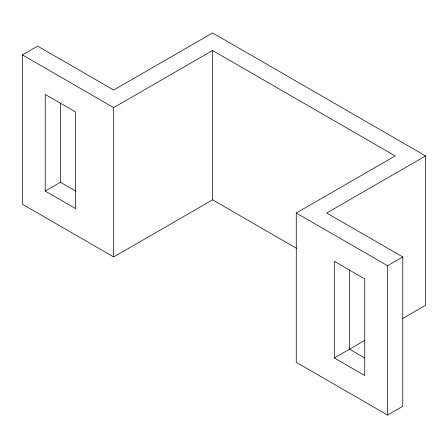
<?xml version="1.0" encoding="UTF-8"?>
<svg xmlns="http://www.w3.org/2000/svg" width="448" height="448" viewBox="0 0 448 448"><rect width="100%" height="100%" fill="white"/><g stroke="black" fill="none" stroke-linecap="round" stroke-linejoin="round"><path stroke-width="0.67" d="M296.626 248.36L212.587 199.842L113.691 256.945L22.4 204.238L22.4 54.902L37.615 46.116L113.691 90.037L212.587 32.939L425.6 155.921L425.6 305.256L402.685 318.489M22.4 54.902L113.691 107.604L212.587 50.506L395.17 155.921L296.274 213.018L296.274 362.354L387.565 415.061L402.78 406.274L402.78 256.939L326.704 213.018L425.6 155.921M45.22 191.061L75.65 208.628L75.65 112L45.22 94.433L45.22 191.061L60.435 182.274L75.953 191.234M296.274 213.018L387.565 265.726L402.78 256.939M334.309 357.963L364.739 375.53L364.739 278.902L334.309 261.335L334.309 357.963L364.694 340.418M365.036 358.137L349.524 349.177L349.524 269.926M387.565 265.726L387.565 415.061M212.587 50.506L212.587 199.842M113.691 107.604L113.691 256.945M60.435 103.023L60.435 182.274"/></g></svg>
